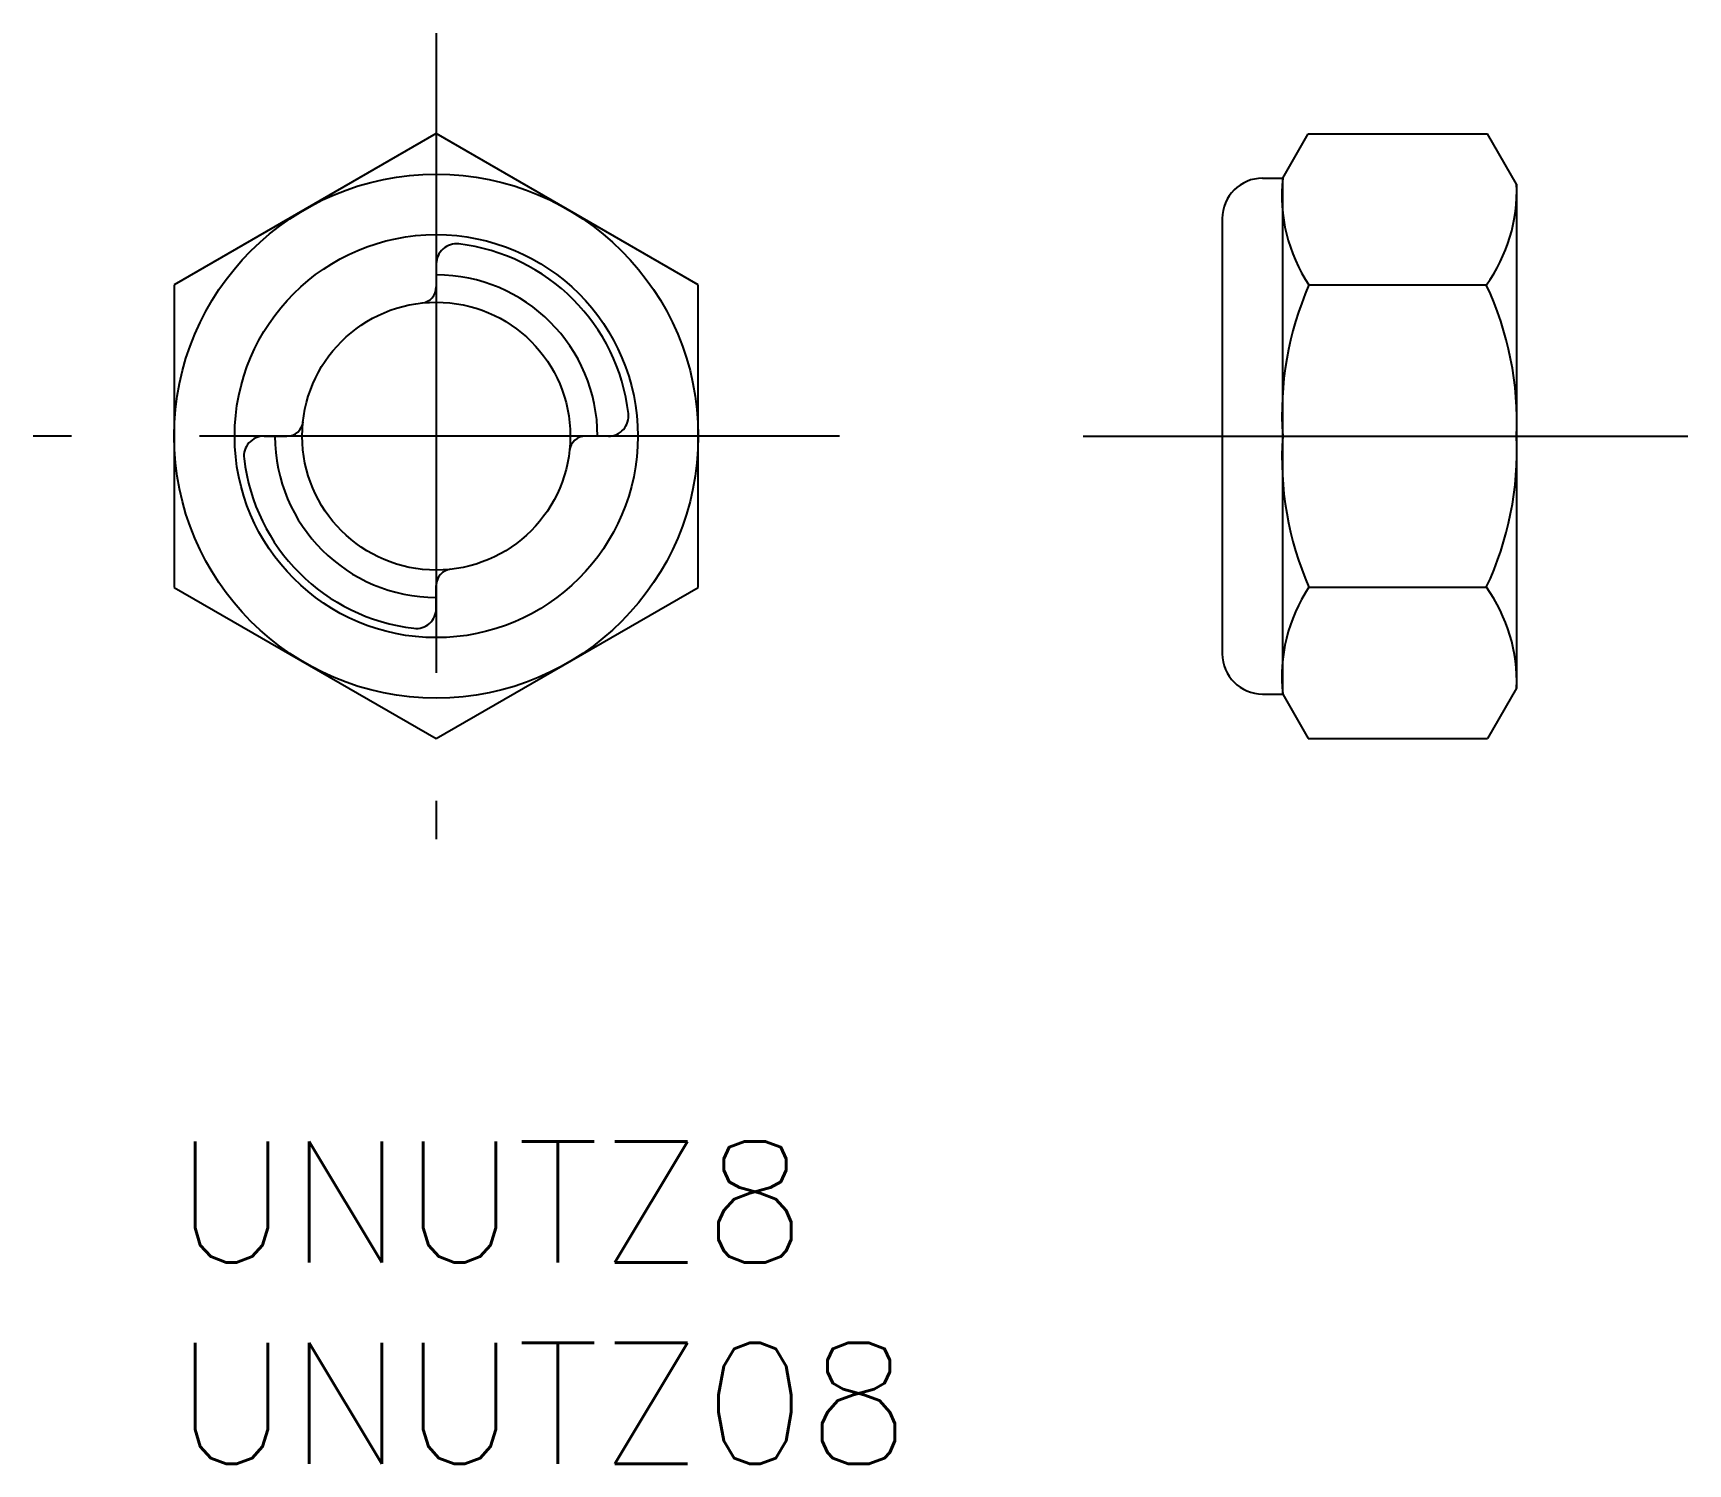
# Model space of a CAD drawing. Extents: x -3.5 to 37.5, y -8 to 27.5.
import ezdxf

# ---------------------------------------------------------------- set-up
doc = ezdxf.new("R2010")
doc.units = 0
doc.header["$LTSCALE"] = 0.5
doc.linetypes.add('CENTER', pattern=[50.8, 31.75, -6.35, 6.35, -6.35])
for name, color, linetype in [('MSM_CENTER', 1, 'CENTER'), ('MSM_CONTINUOUS', 7, 'CONTINUOUS'), ('MSM_NARROW', 5, 'CONTINUOUS'), ('MSM_PART_NUMBER', 7, 'CONTINUOUS')]:
    doc.layers.add(name, color=color, linetype=linetype)
doc.styles.get("Standard").update_dxf_attribs({"font": 'txt.shx', "height": 3, "bigfont": 'bigfont.shx'})

# ---------------------------------------------------------------- blocks, each defined once
blk = doc.blocks.new('*U2')
at = {"layer": 'MSM_PART_NUMBER'}
blk.add_text('UNUTZ8', height=3, dxfattribs=at).set_placement((0, -3))
blk = doc.blocks.new('*U3')
at = {"layer": 'MSM_PART_NUMBER'}
blk.add_text('UNUTZ08', height=3, dxfattribs=at).set_placement((0, -8))

msp = doc.modelspace()

# ---------------------------------------------------------------- linework, layer by layer
at = {"layer": 'MSM_CENTER'}
for p, q in [((6.495, 27.5), (6.495, 7.5)), ((16.495, 17.5), (-3.505, 17.5)), ((22.541, 17.5), (37.541, 17.5))]:
    msp.add_line(p, q, dxfattribs=at)
at = {"layer": 'MSM_CONTINUOUS'}
for p, q in [((6.495, 25.006), (-0.005, 21.253)), ((12.995, 21.253), (6.495, 25.006)), ((27.491, 23.9), (28.126, 25)), ((28.126, 25), (32.57, 25)), ((33.291, 23.75), (32.57, 25)), ((26.991, 23.9), (27.491, 23.9)), ((27.491, 11.1), (27.491, 23.9)), ((33.291, 23.75), (33.291, 11.25)), ((25.991, 22.9), (25.991, 12.1)), ((6.495, 21.771), (6.495, 21.202)), ((-0.005, 21.253), (-0.005, 13.747)), ((12.995, 13.747), (12.995, 21.253)), ((28.141, 21.25), (32.541, 21.25)), ((2.224, 17.5), (2.793, 17.5)), ((10.766, 17.5), (10.197, 17.5)), ((-0.005, 13.747), (6.495, 9.994)), ((6.495, 13.229), (6.495, 13.798)), ((6.495, 9.994), (12.995, 13.747)), ((28.141, 13.75), (32.541, 13.75)), ((26.991, 11.1), (27.491, 11.1)), ((27.491, 11.1), (28.126, 10)), ((33.291, 11.25), (32.57, 10)), ((28.126, 10), (32.57, 10))]:
    msp.add_line(p, q, dxfattribs=at)
for radius in [6.5, 5, 3.324]:
    msp.add_circle((6.495, 17.5), radius, dxfattribs=at)
for centre, radius, start, end in [((26.991, 22.9), 1, 90, 180), ((31.468, 23.471), 4, 173.8396, 213.7236), ((29.295, 23.587), 4, 324.2589, 2.3427), ((6.995, 21.771), 0.5, 83.3226, 180), ((6.495, 17.5), 4.8, 6.6774, 83.3226), ((6.095, 21.202), 0.4, 276.1669, 0), ((35.472, 18.048), 8, 156.4056, 183.9273), ((25.299, 17.852), 8, 357.4814, 25.1384), ((2.793, 17.9), 0.4, 270, 353.8331), ((10.766, 18), 0.5, 270, 6.6774), ((2.224, 17), 0.5, 90, 186.6774), ((10.197, 17.1), 0.4, 90, 173.8331), ((35.472, 16.952), 8, 176.0727, 203.5944), ((25.299, 17.148), 8, 334.8616, 2.5186), ((6.495, 17.5), 4.8, 186.6774, 263.3226), ((6.895, 13.798), 0.4, 96.1669, 180), ((31.468, 11.529), 4, 146.2764, 186.1604), ((29.295, 11.414), 4, 357.6573, 35.7411), ((5.995, 13.229), 0.5, 263.3226, 0), ((26.991, 12.1), 1, 180, 270)]:
    msp.add_arc(centre, radius, start, end, dxfattribs=at)
at = {"layer": 'MSM_NARROW'}
for start, end in [(0, 90), (180, 270)]:
    msp.add_arc((6.495, 17.5), 4, start, end, dxfattribs=at)

# ---------------------------------------------------------------- block references
at = {"layer": 'MSM_CONTINUOUS'}
for name in ['*U2', '*U3']:
    msp.add_blockref(name, (0, 0), dxfattribs=at)

doc.saveas('drawing.dxf')
